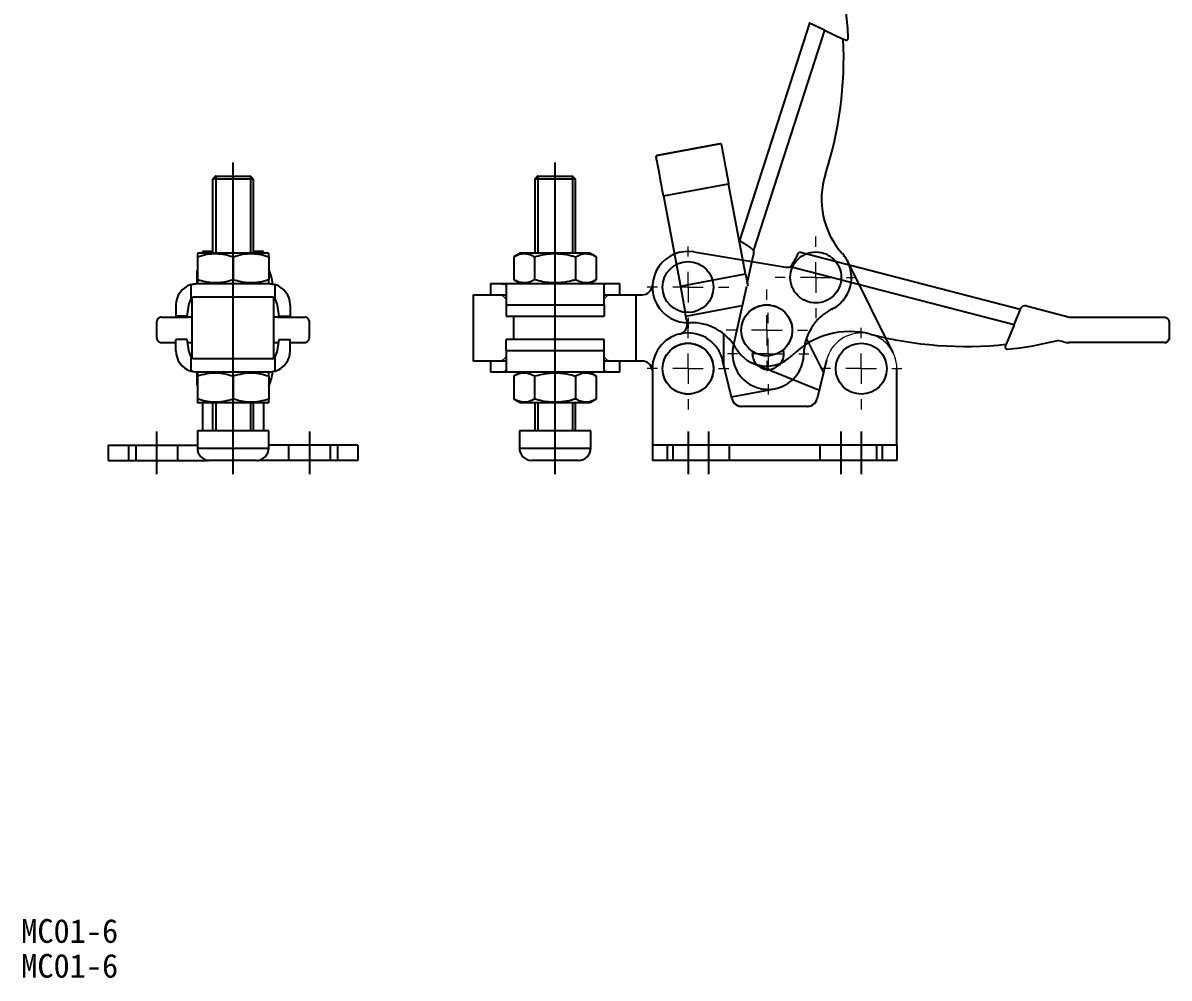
# Model space of a CAD drawing. Header units: millimetres. Extents: x 8 to 121, y 9 to 165.
# Drawn here: x 8 to 120.5, y 9.3 to 103 of the extents above; entities that cross this region are included whole.
import ezdxf
from ezdxf.lldxf.tags import DXFTag

# ---------------------------------------------------------------- set-up
doc = ezdxf.new("R2010")
doc.units = ezdxf.units.MM
for name, pattern in [('CENTER', [50.8, 31.75, -6.35, 6.35, -6.35]), ('DASHED', [19.05, 12.7, -6.35]), ('PHANTOM', [63.5, 31.75, -6.35, 6.35, -6.35, 6.35, -6.35])]:
    doc.linetypes.add(name, pattern=pattern)
doc.layers.add('CENTER', color=1, linetype='CENTER')
doc.styles.get("Standard").update_dxf_attribs({"font": 'MINGLIU.TTC'})
tags = doc.linetypes.add('HIDDEN', pattern=[1.905, 1.27, -0.635]).pattern_tags.tags
tags[6:7] = [DXFTag(74, 4), DXFTag(75, 0), DXFTag(340, '0'), DXFTag(46, 1.0), DXFTag(50, 0.0), DXFTag(44, 0.0), DXFTag(45, 0.0)]
tags[4:5] = [DXFTag(74, 4), DXFTag(75, 0), DXFTag(340, '0'), DXFTag(46, 1.0), DXFTag(50, 0.0), DXFTag(44, 0.0), DXFTag(45, 0.0)]

# ---------------------------------------------------------------- blocks, each defined once
blk = doc.blocks.new('SW_CENTERMARKSYMBOL_0')
at = {"color": 0, "linetype": 'Continuous', "lineweight": 0}
for p, q in [((0, 3), (0, 4)), ((0, 0), (0, 1.5)), ((-3, 0), (-4, 0)), ((0, 0), (-1.5, 0)), ((0, 0), (0, -1.5)), ((0, 0), (1.5, 0)), ((3, 0), (4, 0)), ((0, -3), (0, -4))]:
    blk.add_line(p, q, dxfattribs=at)
blk = doc.blocks.new('SW_CENTERMARKSYMBOL_1')
at = {"color": 0, "linetype": 'Continuous', "lineweight": 0}
for p, q in [((0, 3), (0, 4)), ((0, 0), (0, 1.5)), ((-3, 0), (-4, 0)), ((0, 0), (-1.5, 0)), ((0, 0), (0, -1.5)), ((0, 0), (1.5, 0)), ((3, 0), (4, 0)), ((0, -3), (0, -4))]:
    blk.add_line(p, q, dxfattribs=at)
blk = doc.blocks.new('SW_CENTERMARKSYMBOL_2')
at = {"color": 0, "linetype": 'Continuous', "lineweight": 0}
for p, q in [((0, 3), (0, 4)), ((0, 0), (0, 1.5)), ((-3, 0), (-4, 0)), ((0, 0), (-1.5, 0)), ((0, 0), (0, -1.5)), ((0, 0), (1.5, 0)), ((3, 0), (4, 0)), ((0, -3), (0, -4))]:
    blk.add_line(p, q, dxfattribs=at)
blk = doc.blocks.new('SW_CENTERMARKSYMBOL_3')
at = {"color": 0, "linetype": 'Continuous', "lineweight": 0}
for p, q in [((0, 3), (0, 4)), ((0, 0), (0, 1.5)), ((-3, 0), (-4, 0)), ((0, 0), (-1.5, 0)), ((0, 0), (0, -1.5)), ((0, 0), (1.5, 0)), ((3, 0), (4, 0)), ((0, -3), (0, -4))]:
    blk.add_line(p, q, dxfattribs=at)

msp = doc.modelspace()

# ---------------------------------------------------------------- linework, layer by layer
at = {"color": 3, "linetype": 'PHANTOM'}
for p, q in [((85.24, 102.95), (78.38, 81.62)), ((86.7, 102.27), (85.18, 102.98)), ((86.7, 102.27), (79.76, 80.67)), ((86.7, 102.27), (88.56, 101.4)), ((88.77, 101.3), (88.56, 101.4)), ((70.91, 86), (77.3, 87.2)), ((78.96, 78.35), (77.3, 87.2)), ((70.91, 86), (72.57, 77.16)), ((79.13, 77.4), (79.76, 80.22)), ((93.45, 70.62), (88.99, 79.57)), ((72.57, 77.16), (78.96, 78.35)), ((78.96, 78.35), (79.18, 77.17)), ((72.57, 77.16), (73.05, 74.57)), ((77.77, 71.29), (79.08, 77.15)), ((73.12, 74.21), (73.05, 74.57)), ((73.12, 74.21), (78.65, 75.24)), ((73.23, 73.61), (73.12, 74.21)), ((84.94, 72), (86.62, 68.64)), ((86.92, 69.88), (86.01, 66.12)), ((77.59, 66.3), (81.82, 67.09)), ((85.03, 65.36), (78.6, 65.36))]:
    msp.add_line(p, q, dxfattribs=at)
at = {"color": 3, "linetype": 'Continuous'}
for p, q in [((26.96, 87.96), (26.96, 80.35)), ((30.36, 87.96), (30.36, 80.35)), ((58.57, 87.96), (58.57, 80.41)), ((61.97, 87.96), (61.97, 80.41)), ((26.96, 65.76), (26.96, 62.96)), ((30.36, 65.76), (30.36, 62.96)), ((58.57, 65.71), (58.57, 62.96)), ((61.97, 65.71), (61.97, 62.96))]:
    msp.add_line(p, q, dxfattribs=at)
at = {"color": 7, "linetype": 'Continuous'}
for p, q in [((26.96, 87.96), (30.36, 87.96)), ((58.57, 87.96), (60.27, 87.96)), ((60.27, 87.96), (61.97, 87.96)), ((30.66, 87.66), (26.66, 87.66)), ((60.27, 87.66), (58.27, 87.66)), ((62.27, 87.66), (60.27, 87.66)), ((25.16, 80.04), (25.16, 77.78)), ((25.26, 80.41), (32.06, 80.41)), ((25.66, 80.56), (25.66, 80.41)), ((28.66, 80.04), (28.66, 77.78)), ((31.66, 80.41), (31.66, 80.56)), ((32.16, 80.04), (32.16, 77.78)), ((56.23, 80.04), (56.23, 77.78)), ((56.87, 80.41), (63.67, 80.41)), ((58.25, 80.04), (58.25, 77.78)), ((62.29, 80.04), (62.29, 77.78)), ((64.31, 80.04), (64.31, 77.78)), ((73.89, 80.51), (82.91, 79.02)), ((105.92, 74.85), (84.23, 80.48)), ((105.32, 73.35), (83.36, 79.05)), ((25.11, 78.51), (25.11, 77.81)), ((24.51, 77.3), (24.51, 75.84)), ((25.11, 77.47), (25.11, 77.41)), ((25.16, 77.41), (32.16, 77.41)), ((32.81, 75.84), (32.81, 77.3)), ((53.92, 77.41), (54.97, 77.41)), ((54.97, 77.41), (65.57, 77.41)), ((55.47, 77.3), (55.47, 75.31)), ((65.08, 75.31), (65.08, 77.3)), ((65.57, 77.41), (66.62, 77.41)), ((24.16, 74.21), (24.37, 75.47)), ((24.66, 70.1), (24.66, 76)), ((24.78, 76.12), (32.54, 76.12)), ((32.66, 70.11), (32.66, 76.01)), ((32.95, 75.47), (33.16, 74.21)), ((52.22, 76.31), (55.47, 76.31)), ((65.08, 76.31), (68.22, 76.31)), ((65.22, 76.31), (65.2, 76.31)), ((68.22, 69.81), (68.22, 76.31)), ((68.22, 76.31), (68.82, 76.31)), ((23.06, 75.31), (23.06, 74.21)), ((34.26, 75.31), (34.26, 74.21)), ((55.47, 75.31), (65.08, 75.31)), ((55.47, 75.31), (55.47, 74.21)), ((65.08, 75.31), (65.08, 74.21)), ((105.32, 73.35), (105.94, 74.91)), ((106.53, 75.21), (110.76, 74.11)), ((24.16, 74.21), (23.06, 74.21)), ((24.66, 74.12), (24.26, 74.12)), ((33.06, 74.12), (32.66, 74.12)), ((33.16, 74.21), (34.26, 74.21)), ((55.47, 74.21), (65.08, 74.21)), ((56.22, 71.91), (56.22, 74.21)), ((105.32, 73.35), (104.56, 71.45)), ((110.76, 74.11), (111.19, 74.11)), ((76.82, 69.48), (76.82, 72.47)), ((91.63, 72.3), (91.42, 72.39)), ((24.16, 71.91), (23.06, 71.91)), ((23.06, 70.81), (23.06, 71.91)), ((24.37, 70.64), (24.16, 71.91)), ((33.16, 71.91), (32.95, 70.64)), ((33.16, 71.91), (34.26, 71.91)), ((34.26, 70.81), (34.26, 71.91)), ((55.47, 70.81), (55.47, 71.91)), ((65.08, 71.91), (55.47, 71.91)), ((65.08, 70.81), (65.08, 71.91)), ((104.48, 71.23), (104.56, 71.45)), ((110.18, 71.68), (109.61, 71.83)), ((110.81, 71.61), (110.71, 71.61)), ((24.51, 70.28), (24.51, 68.81)), ((32.55, 70.01), (24.79, 70.01)), ((32.81, 68.81), (32.81, 70.28)), ((55.47, 69.81), (52.22, 69.81)), ((65.08, 70.81), (55.47, 70.81)), ((55.47, 70.81), (55.47, 68.81)), ((65.08, 68.81), (65.08, 70.81)), ((68.22, 69.81), (65.08, 69.81)), ((65.2, 69.81), (65.22, 69.81)), ((68.82, 69.81), (68.22, 69.81)), ((77.63, 66.12), (76.72, 69.88)), ((86.92, 69.88), (86.01, 66.12)), ((25.11, 68.71), (25.11, 68.65)), ((32.16, 68.71), (25.16, 68.71)), ((54.97, 68.71), (53.92, 68.71)), ((65.57, 68.71), (54.97, 68.71)), ((66.62, 68.71), (65.57, 68.71)), ((69.82, 69.06), (69.82, 61.56)), ((79.74, 69.57), (86.21, 66.95)), ((93.82, 61.56), (93.82, 69.06)), ((25.11, 68.3), (25.11, 67.61)), ((25.16, 68.34), (25.16, 66.08)), ((28.66, 68.34), (28.66, 66.08)), ((32.16, 68.34), (32.16, 66.08)), ((56.23, 68.34), (56.23, 66.08)), ((58.25, 68.34), (58.25, 66.08)), ((62.29, 68.34), (62.29, 66.08)), ((64.31, 68.34), (64.31, 66.08)), ((32.06, 65.71), (25.26, 65.71)), ((25.66, 65.71), (25.66, 62.96)), ((25.66, 65.71), (25.66, 65.36)), ((31.66, 65.71), (31.66, 62.96)), ((31.66, 65.71), (31.66, 65.36)), ((60.27, 65.71), (56.87, 65.71)), ((63.67, 65.71), (60.27, 65.71)), ((85.03, 65.36), (78.6, 65.36)), ((32.16, 62.96), (25.16, 62.96)), ((63.77, 62.96), (56.77, 62.96)), ((16.41, 61.56), (16.41, 60.06)), ((16.41, 61.56), (18.41, 61.56)), ((18.41, 61.56), (18.41, 60.06)), ((18.41, 61.56), (25.16, 61.56)), ((25.16, 61.26), (32.16, 61.26)), ((38.91, 61.56), (32.16, 61.56)), ((38.91, 61.56), (38.91, 60.06)), ((40.91, 61.56), (38.91, 61.56)), ((40.91, 61.56), (40.91, 60.06)), ((56.77, 61.26), (63.77, 61.26)), ((69.82, 61.56), (69.82, 60.06)), ((71.82, 61.56), (69.82, 61.56)), ((71.82, 61.56), (71.82, 60.06)), ((91.82, 61.56), (71.82, 61.56)), ((91.82, 61.56), (91.82, 60.06)), ((93.82, 61.56), (91.82, 61.56)), ((93.82, 61.56), (93.82, 60.06)), ((16.41, 60.06), (18.41, 60.06)), ((18.41, 60.06), (26.16, 60.06)), ((26.26, 60.06), (26.16, 60.06)), ((30.96, 60.06), (26.36, 60.06)), ((31.07, 60.06), (31.16, 60.06)), ((38.91, 60.06), (31.16, 60.06)), ((40.91, 60.06), (38.91, 60.06)), ((62.57, 60.06), (57.97, 60.06)), ((71.82, 60.06), (69.82, 60.06)), ((91.82, 60.06), (71.82, 60.06)), ((93.82, 60.06), (91.82, 60.06))]:
    msp.add_line(p, q, dxfattribs=at)
at = {"color": 7, "linetype": 'HIDDEN', "lineweight": 0}
for p, q in [((58.57, 87.96), (60.27, 87.96)), ((60.27, 87.96), (61.97, 87.96)), ((60.27, 87.66), (58.27, 87.66)), ((62.27, 87.66), (60.27, 87.66)), ((56.23, 80.04), (56.23, 77.78)), ((56.87, 80.41), (63.67, 80.41)), ((58.25, 80.04), (58.25, 77.78)), ((62.29, 80.04), (62.29, 77.78)), ((64.31, 80.04), (64.31, 77.78)), ((53.92, 77.41), (54.97, 77.41)), ((54.97, 77.41), (65.57, 77.41)), ((55.47, 77.3), (55.47, 75.31)), ((65.08, 75.31), (65.08, 77.3)), ((65.57, 77.41), (66.62, 77.41)), ((54.85, 76.31), (53.92, 76.31)), ((66.62, 76.31), (65.69, 76.31)), ((55.47, 75.31), (65.08, 75.31)), ((55.47, 75.31), (55.47, 74.21)), ((65.08, 75.31), (65.08, 74.21)), ((55.47, 74.21), (65.08, 74.21)), ((55.47, 70.81), (55.47, 71.91)), ((65.08, 71.91), (55.47, 71.91)), ((65.08, 70.81), (65.08, 71.91)), ((53.92, 69.81), (54.85, 69.81)), ((65.08, 70.81), (55.47, 70.81)), ((55.47, 70.81), (55.47, 68.81)), ((65.08, 68.81), (65.08, 70.81)), ((65.69, 69.81), (66.62, 69.81)), ((54.97, 68.71), (53.92, 68.71)), ((65.57, 68.71), (54.97, 68.71)), ((66.62, 68.71), (65.57, 68.71)), ((69.82, 69.06), (69.82, 61.56)), ((93.82, 61.56), (93.82, 69.06)), ((56.23, 68.34), (56.23, 66.08)), ((58.25, 68.34), (58.25, 66.08)), ((62.29, 68.34), (62.29, 66.08)), ((64.31, 68.34), (64.31, 66.08)), ((60.27, 65.71), (56.87, 65.71)), ((63.67, 65.71), (60.27, 65.71)), ((63.77, 62.96), (56.77, 62.96)), ((56.77, 61.26), (63.77, 61.26)), ((69.82, 61.56), (69.82, 60.06)), ((71.82, 61.56), (69.82, 61.56)), ((71.82, 61.56), (71.82, 60.06)), ((91.82, 61.56), (71.82, 61.56)), ((91.82, 61.56), (91.82, 60.06)), ((93.82, 61.56), (91.82, 61.56)), ((93.82, 61.56), (93.82, 60.06)), ((62.57, 60.06), (57.97, 60.06)), ((71.82, 60.06), (69.82, 60.06)), ((91.82, 60.06), (71.82, 60.06)), ((93.82, 60.06), (91.82, 60.06))]:
    msp.add_line(p, q, dxfattribs=at)
for p, q in [((25.11, 77.81), (25.11, 77.47)), ((21.63, 74.12), (24.26, 74.12)), ((33.06, 74.12), (35.7, 74.11)), ((21.63, 71.62), (21.66, 71.62)), ((21.66, 71.62), (23.07, 71.63)), ((35.66, 71.62), (34.28, 71.59)), ((35.66, 71.62), (35.7, 71.62)), ((25.11, 68.65), (25.11, 68.3))]:
    msp.add_line(p, q)
at = {"color": 3, "linetype": 'DASHED'}
for p, q in [((19.11, 61.56), (19.11, 60.06)), ((23.21, 61.56), (23.21, 60.06)), ((34.11, 61.56), (34.11, 60.06)), ((38.21, 61.56), (38.21, 60.06)), ((71.27, 61.56), (71.27, 60.06)), ((77.37, 61.56), (77.37, 60.06)), ((86.27, 61.56), (86.27, 60.06)), ((92.37, 61.56), (92.37, 60.06))]:
    msp.add_line(p, q, dxfattribs=at)
at = {"color": 3, "linetype": 'PHANTOM', "flags": 128}
for points in [[(76.57, 91.13), (76.57, 91.12), (76.58, 91.07), (76.6, 90.96), (76.63, 90.81), (76.66, 90.6), (76.71, 90.35), (76.77, 90.06), (76.83, 89.73), (76.9, 89.36), (76.97, 88.96), (77.05, 88.54), (77.13, 88.1), (77.22, 87.65), (77.3, 87.2)], [(70.91, 86), (70.83, 86.46), (70.74, 86.91), (70.66, 87.35), (70.58, 87.77), (70.51, 88.16), (70.44, 88.53), (70.38, 88.86), (70.32, 89.16), (70.28, 89.41), (70.24, 89.61), (70.21, 89.77), (70.19, 89.88), (70.18, 89.93), (70.18, 89.94)]]:
    msp.add_lwpolyline(points, dxfattribs=at)
at = {"color": 7, "linetype": 'Continuous', "flags": 128}
for points in [[(84.23, 80.48), (84.23, 80.48), (84.23, 80.48), (84.23, 80.48), (84.23, 80.48), (84.23, 80.48), (84.23, 80.48), (84.23, 80.48), (84.23, 80.48)], [(111.19, 74.11), (111.28, 74.11), (111.41, 74.11), (111.6, 74.11), (111.84, 74.11), (112.12, 74.11), (112.45, 74.11), (112.81, 74.11), (113.21, 74.11), (113.64, 74.11), (114.1, 74.11), (114.58, 74.12), (115.07, 74.12), (115.57, 74.12), (116.07, 74.12), (116.57, 74.12), (117.06, 74.12), (117.54, 74.12), (117.99, 74.12), (118.42, 74.12), (118.82, 74.12), (119.19, 74.12), (119.51, 74.12), (119.8, 74.12), (120.03, 74.12)], [(120.53, 73.5), (120.53, 73.06), (120.53, 72.69), (120.53, 72.39), (120.53, 72.15), (120.53, 71.99)], [(120.05, 71.62), (119.97, 71.62), (119.84, 71.62), (119.66, 71.62), (119.43, 71.62), (119.14, 71.62), (118.82, 71.62), (118.46, 71.62), (118.06, 71.62), (117.63, 71.62), (117.17, 71.62), (116.69, 71.62), (116.2, 71.62), (115.7, 71.62), (115.2, 71.62), (114.7, 71.62), (114.2, 71.61), (113.72, 71.61), (113.27, 71.61), (112.83, 71.61), (112.43, 71.61), (112.06, 71.61), (111.74, 71.61), (111.45, 71.61), (111.21, 71.61), (111.03, 71.61), (110.89, 71.61), (110.81, 71.61)], [(120.53, 71.99), (120.53, 71.94), (120.53, 71.9), (120.53, 71.89)]]:
    msp.add_lwpolyline(points, dxfattribs=at)
at = {"color": 3, "linetype": 'PHANTOM'}
for centre in [(85.86, 78.01), (81.05, 72.82), (73.32, 69.06)]:
    msp.add_circle(centre, 2.5, dxfattribs=at)
at = {"color": 7, "linetype": 'Continuous'}
for centre in [(73.32, 77.06), (81.05, 72.82), (73.32, 69.06), (90.32, 69.06)]:
    msp.add_circle(centre, 2.5, dxfattribs=at)
at = {"color": 3, "linetype": 'PHANTOM'}
for centre, radius, start, end in [((51.3, 99.56), 37.8, 2.9334, 10.5197), ((51.3, 99.56), 37.3, 342.1533, 2.8301), ((88.85, 101.49), 0.2, 244.991, 2.9334), ((94.42, 85.68), 8, 162.1533, 221.8398), ((78.19, 81.01), 0.64, 72.0612, 72.3198), ((78.79, 80.43), 1, 347.3822, 13.5852), ((85.86, 78.01), 3.5, 296.7391, 41.8398), ((89.68, 70.42), 5, 116.7391, 179.2459), ((72.25, 73.43), 1, 283.7762, 10.5915), ((81.18, 70.53), 3.5, 167.3822, 359.2459), ((81.18, 70.53), 1.55, 171.8562, 14.6705), ((78.6, 66.36), 1, 193.6467, 270), ((85.03, 66.36), 1, 270, 346.3896)]:
    msp.add_arc(centre, radius, start, end, dxfattribs=at)
at = {"color": 7, "linetype": 'Continuous'}
for centre, radius, start, end in [((73.32, 77.06), 3.5, 80.6465, 272.5102), ((28.64, 77.06), 3.92, 4.6618, 26.1014), ((83.07, 80.01), 1, 260.6465, 286.8495), ((25.66, 78.51), 0.55, 155.38, 180), ((25.16, 75.31), 2.1, 108.0305, 180), ((32.16, 75.31), 2.1, 0, 71.9695), ((68.82, 77.31), 1, 270, 356.8153), ((25.36, 75.31), 1, 147.9006, 170.5377), ((31.96, 75.31), 1, 9.4623, 32.0994), ((106.41, 74.73), 0.5, 75.45, 158.2554), ((73.69, 68.57), 5, 30.0035, 92.5102), ((73.32, 69.06), 3.5, 13.6467, 180), ((89.2, 64.7), 8, 75.4176, 135.1042), ((100.6, 108.54), 37.3, 255.4176, 276.0944), ((81.05, 72.82), 3.5, 210.0035, 315.1042), ((104.66, 71.16), 0.2, 158.2554, 276.1977), ((100.6, 108.54), 37.8, 276.1977, 283.784), ((110.71, 73.71), 2.1, 255.45, 270.05), ((115.52, 71.62), 4.81, 179.9791, 180.1147), ((120.05, 72.12), 0.498, 270.1589, 345.7308), ((120.09, 72.12), 0.5, 269.9593, 333.3582), ((25.16, 70.81), 2.1, 180, 251.9695), ((25.36, 70.81), 1, 189.4623, 212.0994), ((32.16, 70.81), 2.1, 288.0305, 0), ((31.96, 70.81), 1, 327.9006, 350.5377), ((68.82, 68.81), 1, 6.7589, 90), ((28.64, 69.06), 3.92, 333.8986, 355.3764), ((25.66, 67.61), 0.55, 180, 204.62), ((78.6, 66.36), 1, 193.6467, 270), ((85.03, 66.36), 1, 270, 346.3896), ((26.36, 61.26), 1.2, 180, 270), ((30.96, 61.26), 1.2, 270, 0), ((57.97, 61.26), 1.2, 180, 270), ((62.57, 61.26), 1.2, 270, 0)]:
    msp.add_arc(centre, radius, start, end, dxfattribs=at)
at = {"color": 7, "linetype": 'Continuous', "lineweight": 0}
msp.add_arc((90.32, 69.06), 3.5, 0, 166.3896, dxfattribs=at)
at = {"color": 7, "linetype": 'HIDDEN', "lineweight": 0}
for centre, start, end in [((57.97, 61.26), 180, 270), ((62.57, 61.26), 270, 0)]:
    msp.add_arc(centre, 1.2, start, end, dxfattribs=at)
at = {"color": 7, "linetype": 'Continuous'}
for centre, start_param, end_param in [((26.16, 71.62), 3.154683, 3.952817), ((26.16, 71.62), 4.264289, 4.372847), ((31.16, 71.62), 5.052521, 5.161105), ((31.16, 71.62), 5.472727, 6.271837)]:
    msp.add_ellipse(centre, major_axis=(4.5, 0), ratio=0.000902, start_param=start_param, end_param=end_param, dxfattribs=at)
at = {"color": 3, "linetype": 'PHANTOM'}
for points in [[(76.57, 91.13), (70.18, 89.94)], [(66.62, 76.31), (66.62, 77.41)], [(66.62, 68.71), (66.62, 69.81)]]:
    msp.add_open_spline(points, degree=1, dxfattribs=at)
at = {"color": 7, "linetype": 'Continuous'}
for points in [[(26.96, 87.96), (26.66, 87.66)], [(30.66, 87.66), (30.36, 87.96)], [(58.57, 87.96), (58.27, 87.66)], [(62.27, 87.66), (61.97, 87.96)], [(26.66, 87.66), (26.66, 80.41)], [(30.66, 80.41), (30.66, 87.66)], [(58.27, 87.66), (58.27, 80.41)], [(62.27, 80.41), (62.27, 87.66)], [(25.26, 80.41), (25.16, 80.35)], [(26.66, 80.56), (25.66, 80.56)], [(31.66, 80.56), (30.66, 80.56)], [(32.16, 80.35), (32.06, 80.41)], [(56.87, 80.41), (56.23, 80.04)], [(64.31, 80.04), (63.67, 80.41)], [(56.23, 77.78), (56.87, 77.41)], [(63.67, 77.41), (64.31, 77.78)], [(25.16, 77.46), (25.26, 77.41)], [(32.06, 77.41), (32.16, 77.46)], [(53.92, 77.41), (53.92, 76.31)], [(66.62, 76.31), (66.62, 77.41)], [(52.22, 76.31), (52.22, 69.81)], [(21.16, 73.62), (21.16, 72.12)], [(36.16, 72.12), (36.16, 73.62)], [(120.09, 71.62), (120.09, 71.62)], [(53.92, 69.81), (53.92, 68.71)], [(66.62, 68.71), (66.62, 69.81)], [(25.26, 68.71), (25.16, 68.65)], [(32.16, 68.65), (32.06, 68.71)], [(56.87, 68.71), (56.23, 68.34)], [(64.31, 68.34), (63.67, 68.71)], [(25.16, 65.76), (25.26, 65.71)], [(26.66, 65.71), (26.66, 62.96)], [(30.66, 62.96), (30.66, 65.71)], [(32.06, 65.71), (32.16, 65.76)], [(56.23, 66.08), (56.87, 65.71)], [(58.27, 65.71), (58.27, 62.96)], [(62.27, 62.96), (62.27, 65.71)], [(63.67, 65.71), (64.31, 66.08)], [(25.16, 62.96), (25.16, 61.26)], [(32.16, 61.26), (32.16, 62.96)], [(56.77, 62.96), (56.77, 61.26)], [(63.77, 61.26), (63.77, 62.96)]]:
    msp.add_open_spline(points, degree=1, dxfattribs=at)
at = {"color": 7, "linetype": 'HIDDEN', "lineweight": 0}
for points in [[(58.57, 87.96), (58.27, 87.66)], [(62.27, 87.66), (61.97, 87.96)], [(58.27, 87.66), (58.27, 80.41)], [(62.27, 80.41), (62.27, 87.66)], [(56.87, 80.41), (56.23, 80.04)], [(64.31, 80.04), (63.67, 80.41)], [(56.23, 77.78), (56.87, 77.41)], [(63.67, 77.41), (64.31, 77.78)], [(53.92, 77.41), (53.92, 76.31)], [(53.92, 69.81), (53.92, 68.71)], [(56.87, 68.71), (56.23, 68.34)], [(64.31, 68.34), (63.67, 68.71)], [(56.23, 66.08), (56.87, 65.71)], [(58.27, 65.71), (58.27, 62.96)], [(62.27, 62.96), (62.27, 65.71)], [(63.67, 65.71), (64.31, 66.08)], [(56.77, 62.96), (56.77, 61.26)], [(63.77, 61.26), (63.77, 62.96)]]:
    msp.add_open_spline(points, degree=1, dxfattribs=at)
at = {"color": 3, "linetype": 'PHANTOM'}
msp.add_open_spline([(79.76, 80.67), (79.63, 80.77), (79.43, 80.94), (79.15, 81.12), (78.94, 81.26), (78.73, 81.38), (78.55, 81.49), (78.42, 81.57), (78.4, 81.6), (78.39, 81.61)], degree=3, knots=[0, 0, 0, 0, 0.199906, 0.311929, 0.432216, 0.560998, 0.69846, 0.844753, 1, 1, 1, 1], dxfattribs=at)
at = {"color": 7, "linetype": 'Continuous'}
for points, knots in [([(25.16, 80.04), (25.47, 80.13), (26.08, 80.31), (26.99, 80.38), (27.86, 80.28), (28.39, 80.12), (28.66, 80.04)], [0, 0, 0, 0, 0.264593, 0.534922, 0.76533, 1, 1, 1, 1]), ([(25.16, 80.33), (25.16, 80.33), (25.16, 80.35), (25.16, 80.24), (25.16, 80.1), (25.16, 80.04)], [0, 0, 0, 0, 0.223312, 0.609396, 1, 1, 1, 1]), ([(28.66, 80.04), (28.97, 80.13), (29.58, 80.31), (30.49, 80.38), (31.36, 80.28), (31.89, 80.12), (32.16, 80.04)], [0, 0, 0, 0, 0.264593, 0.534922, 0.76533, 1, 1, 1, 1]), ([(32.16, 80.04), (32.16, 80.1), (32.16, 80.24), (32.16, 80.35), (32.16, 80.33), (32.16, 80.33)], [0, 0, 0, 0, 0.38644, 0.776671, 1, 1, 1, 1]), ([(56.23, 80.04), (56.41, 80.13), (56.76, 80.31), (57.29, 80.38), (57.79, 80.28), (58.1, 80.12), (58.25, 80.04)], [0, 0, 0, 0, 0.264593, 0.534922, 0.76533, 1, 1, 1, 1]), ([(58.25, 80.04), (58.51, 80.1), (59.02, 80.24), (59.89, 80.36), (60.86, 80.35), (61.69, 80.2), (62.16, 80.07), (62.29, 80.04)], [0, 0, 0, 0, 0.19323, 0.388354, 0.640658, 0.899777, 1, 1, 1, 1]), ([(62.29, 80.04), (62.47, 80.13), (62.82, 80.31), (63.35, 80.38), (63.85, 80.28), (64.16, 80.12), (64.31, 80.04)], [0, 0, 0, 0, 0.264593, 0.534922, 0.76533, 1, 1, 1, 1]), ([(83.36, 79.05), (83.46, 79.19), (83.61, 79.4), (83.78, 79.69), (83.91, 79.91), (84.02, 80.12), (84.11, 80.3), (84.19, 80.44), (84.21, 80.47), (84.23, 80.48)], [0, 0, 0, 0, 0.199906, 0.311929, 0.432216, 0.560998, 0.69846, 0.844753, 1, 1, 1, 1]), ([(25.16, 77.78), (25.16, 77.71), (25.16, 77.58), (25.16, 77.47), (25.16, 77.48), (25.16, 77.49)], [0, 0, 0, 0, 0.387047, 0.777905, 1, 1, 1, 1]), ([(28.66, 77.78), (28.36, 77.69), (27.74, 77.5), (26.83, 77.44), (25.96, 77.54), (25.43, 77.7), (25.16, 77.78)], [0, 0, 0, 0, 0.264593, 0.534922, 0.76533, 1, 1, 1, 1]), ([(32.16, 77.78), (31.86, 77.69), (31.24, 77.5), (30.33, 77.44), (29.46, 77.54), (28.93, 77.7), (28.66, 77.78)], [0, 0, 0, 0, 0.264593, 0.534922, 0.76533, 1, 1, 1, 1]), ([(32.16, 77.49), (32.16, 77.48), (32.16, 77.47), (32.16, 77.58), (32.16, 77.71), (32.16, 77.78)], [0, 0, 0, 0, 0.222076, 0.608767, 1, 1, 1, 1]), ([(58.25, 77.78), (58.08, 77.69), (57.72, 77.5), (57.2, 77.44), (56.69, 77.54), (56.39, 77.7), (56.23, 77.78)], [0, 0, 0, 0, 0.264593, 0.534922, 0.76533, 1, 1, 1, 1]), ([(62.29, 77.78), (62.16, 77.74), (61.7, 77.61), (60.87, 77.47), (59.9, 77.45), (59.02, 77.57), (58.51, 77.71), (58.25, 77.78)], [0, 0, 0, 0, 0.099436, 0.352206, 0.611026, 0.804377, 1, 1, 1, 1]), ([(64.31, 77.78), (64.14, 77.69), (63.78, 77.5), (63.26, 77.44), (62.76, 77.54), (62.45, 77.7), (62.29, 77.78)], [0, 0, 0, 0, 0.264592, 0.534922, 0.76533, 1, 1, 1, 1]), ([(24.51, 77.3), (24.61, 77.33), (24.82, 77.39), (25.05, 77.4), (25.16, 77.41)], [0, 0, 0, 0, 0.495498, 1, 1, 1, 1]), ([(32.16, 77.41), (32.27, 77.4), (32.5, 77.39), (32.71, 77.33), (32.81, 77.3)], [0, 0, 0, 0, 0.495169, 1, 1, 1, 1]), ([(54.97, 77.41), (55.05, 77.4), (55.21, 77.39), (55.38, 77.33), (55.47, 77.3)], [0, 0, 0, 0, 0.495169, 1, 1, 1, 1]), ([(65.57, 77.41), (65.49, 77.4), (65.34, 77.39), (65.16, 77.33), (65.08, 77.3)], [0, 0, 0, 0, 0.49517, 1, 1, 1, 1]), ([(24.51, 75.84), (24.58, 75.94), (24.66, 76.06), (24.78, 76.12), (24.78, 76.12)], [0, 0, 0, 0, 0.922134, 1, 1, 1, 1]), ([(32.53, 76.11), (32.59, 76.07), (32.7, 76), (32.78, 75.89), (32.81, 75.84)], [0, 0, 0, 0, 0.558989, 1, 1, 1, 1]), ([(21.63, 74.12), (21.62, 74.11), (21.62, 74.11), (21.59, 74.11), (21.53, 74.1), (21.45, 74.07), (21.35, 74.01), (21.25, 73.92), (21.19, 73.79), (21.16, 73.68), (21.16, 73.63), (21.16, 73.62)], [0, 0, 0, 0, 0.0166, 0.049951, 0.127401, 0.255745, 0.394869, 0.592018, 0.768208, 0.958464, 1, 1, 1, 1]), ([(36.16, 73.62), (36.16, 73.63), (36.16, 73.69), (36.14, 73.79), (36.08, 73.9), (36, 73.99), (35.92, 74.05), (35.85, 74.08), (35.78, 74.1), (35.73, 74.11), (35.71, 74.11), (35.7, 74.11), (35.7, 74.11)], [0, 0, 0, 0, 0.04356, 0.241317, 0.409015, 0.555884, 0.684819, 0.7959, 0.887623, 0.956191, 0.994171, 1, 1, 1, 1]), ([(120.03, 74.12), (120.03, 74.12), (120.08, 74.12), (120.17, 74.11), (120.31, 74.05), (120.43, 73.93), (120.52, 73.79), (120.53, 73.68), (120.53, 73.62)], [0, 0, 0, 0, 0.008583, 0.157756, 0.372688, 0.583101, 0.791516, 1, 1, 1, 1]), ([(120.53, 73.62), (120.53, 73.59), (120.53, 73.55), (120.53, 73.52), (120.53, 73.5)], [0, 0, 0, 0, 0.634793, 1, 1, 1, 1]), ([(21.16, 72.12), (21.16, 72.1), (21.16, 72.04), (21.19, 71.94), (21.25, 71.82), (21.32, 71.74), (21.4, 71.68), (21.48, 71.65), (21.54, 71.63), (21.59, 71.62), (21.62, 71.62), (21.62, 71.62), (21.63, 71.62)], [0, 0, 0, 0, 0.050779, 0.243845, 0.407831, 0.551553, 0.677673, 0.786197, 0.875584, 0.941973, 0.978233, 1, 1, 1, 1]), ([(35.7, 71.62), (35.71, 71.62), (35.71, 71.62), (35.76, 71.62), (35.83, 71.64), (35.93, 71.69), (36.02, 71.76), (36.11, 71.88), (36.15, 72), (36.16, 72.08), (36.16, 72.12)], [0, 0, 0, 0, 0.01094, 0.053427, 0.187781, 0.304767, 0.488531, 0.670069, 0.860129, 1, 1, 1, 1]), ([(110.71, 71.62), (110.74, 71.62), (110.77, 71.61), (110.81, 71.61), (110.81, 71.61)], [0, 0, 0, 0, 0.968369, 1, 1, 1, 1]), ([(120.09, 71.62), (120.09, 71.62), (120.09, 71.62), (120.07, 71.62), (120.05, 71.62)], [0, 0, 0, 0, 0.230026, 1, 1, 1, 1]), ([(24.79, 70.01), (24.73, 70.04), (24.62, 70.11), (24.55, 70.23), (24.51, 70.28)], [0, 0, 0, 0, 0.558989, 1, 1, 1, 1]), ([(32.81, 70.28), (32.74, 70.17), (32.66, 70.05), (32.55, 70), (32.54, 69.99)], [0, 0, 0, 0, 0.922133, 1, 1, 1, 1]), ([(25.16, 68.71), (25.05, 68.71), (24.82, 68.72), (24.62, 68.78), (24.51, 68.81)], [0, 0, 0, 0, 0.495168, 1, 1, 1, 1]), ([(25.16, 68.34), (25.47, 68.43), (26.08, 68.61), (26.99, 68.68), (27.86, 68.58), (28.39, 68.42), (28.66, 68.34)], [0, 0, 0, 0, 0.264593, 0.534922, 0.76533, 1, 1, 1, 1]), ([(25.16, 68.63), (25.16, 68.63), (25.16, 68.65), (25.16, 68.54), (25.16, 68.4), (25.16, 68.34)], [0, 0, 0, 0, 0.223312, 0.609396, 1, 1, 1, 1]), ([(28.66, 68.34), (28.97, 68.43), (29.58, 68.61), (30.49, 68.68), (31.36, 68.58), (31.89, 68.42), (32.16, 68.34)], [0, 0, 0, 0, 0.264593, 0.534922, 0.76533, 1, 1, 1, 1]), ([(32.81, 68.81), (32.71, 68.78), (32.5, 68.72), (32.28, 68.71), (32.16, 68.71)], [0, 0, 0, 0, 0.495498, 1, 1, 1, 1]), ([(32.16, 68.34), (32.16, 68.4), (32.16, 68.54), (32.16, 68.65), (32.16, 68.63), (32.16, 68.63)], [0, 0, 0, 0, 0.38644, 0.776671, 1, 1, 1, 1]), ([(55.47, 68.81), (55.38, 68.78), (55.21, 68.72), (55.05, 68.71), (54.97, 68.71)], [0, 0, 0, 0, 0.495498, 1, 1, 1, 1]), ([(56.23, 68.34), (56.41, 68.43), (56.76, 68.61), (57.29, 68.68), (57.79, 68.58), (58.1, 68.42), (58.25, 68.34)], [0, 0, 0, 0, 0.264593, 0.534922, 0.76533, 1, 1, 1, 1]), ([(58.25, 68.34), (58.51, 68.4), (59.02, 68.54), (59.89, 68.66), (60.86, 68.65), (61.69, 68.5), (62.16, 68.37), (62.29, 68.34)], [0, 0, 0, 0, 0.19323, 0.388354, 0.640658, 0.899777, 1, 1, 1, 1]), ([(62.29, 68.34), (62.47, 68.43), (62.82, 68.61), (63.35, 68.68), (63.85, 68.58), (64.16, 68.42), (64.31, 68.34)], [0, 0, 0, 0, 0.264593, 0.534922, 0.76533, 1, 1, 1, 1]), ([(65.57, 68.71), (65.49, 68.71), (65.34, 68.72), (65.16, 68.78), (65.08, 68.81)], [0, 0, 0, 0, 0.49517, 1, 1, 1, 1]), ([(25.16, 66.08), (25.16, 66.01), (25.16, 65.88), (25.16, 65.77), (25.16, 65.78), (25.16, 65.79)], [0, 0, 0, 0, 0.387047, 0.777905, 1, 1, 1, 1]), ([(28.66, 66.08), (28.36, 65.99), (27.74, 65.8), (26.83, 65.74), (25.96, 65.84), (25.43, 66), (25.16, 66.08)], [0, 0, 0, 0, 0.264593, 0.534922, 0.76533, 1, 1, 1, 1]), ([(32.16, 66.08), (31.86, 65.99), (31.24, 65.8), (30.33, 65.74), (29.46, 65.84), (28.93, 66), (28.66, 66.08)], [0, 0, 0, 0, 0.264593, 0.534922, 0.76533, 1, 1, 1, 1]), ([(32.16, 65.79), (32.16, 65.78), (32.16, 65.77), (32.16, 65.88), (32.16, 66.01), (32.16, 66.08)], [0, 0, 0, 0, 0.222076, 0.608767, 1, 1, 1, 1]), ([(58.25, 66.08), (58.08, 65.99), (57.72, 65.8), (57.2, 65.74), (56.69, 65.84), (56.39, 66), (56.23, 66.08)], [0, 0, 0, 0, 0.264593, 0.534922, 0.76533, 1, 1, 1, 1]), ([(62.29, 66.08), (62.16, 66.04), (61.7, 65.91), (60.87, 65.77), (59.9, 65.75), (59.02, 65.87), (58.51, 66.01), (58.25, 66.08)], [0, 0, 0, 0, 0.099436, 0.352206, 0.611026, 0.804377, 1, 1, 1, 1]), ([(64.31, 66.08), (64.14, 65.99), (63.78, 65.8), (63.26, 65.74), (62.76, 65.84), (62.45, 66), (62.29, 66.08)], [0, 0, 0, 0, 0.264592, 0.534922, 0.76533, 1, 1, 1, 1])]:
    msp.add_open_spline(points, degree=3, knots=knots, dxfattribs=at)
at = {"color": 7, "linetype": 'HIDDEN', "lineweight": 0}
for points, knots in [([(56.23, 80.04), (56.41, 80.13), (56.76, 80.31), (57.29, 80.38), (57.79, 80.28), (58.1, 80.12), (58.25, 80.04)], [0, 0, 0, 0, 0.264593, 0.534922, 0.76533, 1, 1, 1, 1]), ([(58.25, 80.04), (58.51, 80.1), (59.02, 80.24), (59.89, 80.36), (60.86, 80.35), (61.69, 80.2), (62.16, 80.07), (62.29, 80.04)], [0, 0, 0, 0, 0.19323, 0.388354, 0.640658, 0.899777, 1, 1, 1, 1]), ([(62.29, 80.04), (62.47, 80.13), (62.82, 80.31), (63.35, 80.38), (63.85, 80.28), (64.16, 80.12), (64.31, 80.04)], [0, 0, 0, 0, 0.264593, 0.534922, 0.76533, 1, 1, 1, 1]), ([(58.25, 77.78), (58.08, 77.69), (57.72, 77.5), (57.2, 77.44), (56.69, 77.54), (56.39, 77.7), (56.23, 77.78)], [0, 0, 0, 0, 0.264593, 0.534922, 0.76533, 1, 1, 1, 1]), ([(62.29, 77.78), (62.16, 77.74), (61.7, 77.61), (60.87, 77.47), (59.9, 77.45), (59.02, 77.57), (58.51, 77.71), (58.25, 77.78)], [0, 0, 0, 0, 0.099436, 0.352206, 0.611026, 0.804377, 1, 1, 1, 1]), ([(64.31, 77.78), (64.14, 77.69), (63.78, 77.5), (63.26, 77.44), (62.76, 77.54), (62.45, 77.7), (62.29, 77.78)], [0, 0, 0, 0, 0.264592, 0.534922, 0.76533, 1, 1, 1, 1]), ([(54.97, 77.41), (55.05, 77.4), (55.21, 77.39), (55.38, 77.33), (55.47, 77.3)], [0, 0, 0, 0, 0.495169, 1, 1, 1, 1]), ([(65.57, 77.41), (65.49, 77.4), (65.34, 77.39), (65.16, 77.33), (65.08, 77.3)], [0, 0, 0, 0, 0.49517, 1, 1, 1, 1]), ([(54.85, 76.31), (54.94, 76.29), (55.12, 76.25), (55.34, 76.05), (55.44, 75.89), (55.47, 75.84)], [0, 0, 0, 0, 0.43117, 0.831056, 1, 1, 1, 1]), ([(65.08, 75.84), (65.14, 75.93), (65.27, 76.13), (65.5, 76.28), (65.63, 76.3), (65.69, 76.31)], [0, 0, 0, 0, 0.352256, 0.702657, 1, 1, 1, 1]), ([(55.47, 70.28), (55.4, 70.18), (55.27, 69.99), (55.05, 69.84), (54.91, 69.82), (54.85, 69.81)], [0, 0, 0, 0, 0.352257, 0.702655, 1, 1, 1, 1]), ([(65.69, 69.81), (65.6, 69.83), (65.43, 69.86), (65.21, 70.06), (65.11, 70.23), (65.08, 70.28)], [0, 0, 0, 0, 0.431169, 0.831055, 1, 1, 1, 1]), ([(55.47, 68.81), (55.38, 68.78), (55.21, 68.72), (55.05, 68.71), (54.97, 68.71)], [0, 0, 0, 0, 0.495498, 1, 1, 1, 1]), ([(56.23, 68.34), (56.41, 68.43), (56.76, 68.61), (57.29, 68.68), (57.79, 68.58), (58.1, 68.42), (58.25, 68.34)], [0, 0, 0, 0, 0.264593, 0.534922, 0.76533, 1, 1, 1, 1]), ([(58.25, 68.34), (58.51, 68.4), (59.02, 68.54), (59.89, 68.66), (60.86, 68.65), (61.69, 68.5), (62.16, 68.37), (62.29, 68.34)], [0, 0, 0, 0, 0.19323, 0.388354, 0.640658, 0.899777, 1, 1, 1, 1]), ([(62.29, 68.34), (62.47, 68.43), (62.82, 68.61), (63.35, 68.68), (63.85, 68.58), (64.16, 68.42), (64.31, 68.34)], [0, 0, 0, 0, 0.264593, 0.534922, 0.76533, 1, 1, 1, 1]), ([(65.57, 68.71), (65.49, 68.71), (65.34, 68.72), (65.16, 68.78), (65.08, 68.81)], [0, 0, 0, 0, 0.49517, 1, 1, 1, 1]), ([(58.25, 66.08), (58.08, 65.99), (57.72, 65.8), (57.2, 65.74), (56.69, 65.84), (56.39, 66), (56.23, 66.08)], [0, 0, 0, 0, 0.264593, 0.534922, 0.76533, 1, 1, 1, 1]), ([(62.29, 66.08), (62.16, 66.04), (61.7, 65.91), (60.87, 65.77), (59.9, 65.75), (59.02, 65.87), (58.51, 66.01), (58.25, 66.08)], [0, 0, 0, 0, 0.099436, 0.352206, 0.611026, 0.804377, 1, 1, 1, 1]), ([(64.31, 66.08), (64.14, 65.99), (63.78, 65.8), (63.26, 65.74), (62.76, 65.84), (62.45, 66), (62.29, 66.08)], [0, 0, 0, 0, 0.264592, 0.534922, 0.76533, 1, 1, 1, 1])]:
    msp.add_open_spline(points, degree=3, knots=knots, dxfattribs=at)
at = {"layer": 'CENTER', "color": 1, "linetype": 'CENTER'}
for p, q in [((28.66, 58.72), (28.66, 89.29)), ((60.27, 58.72), (60.27, 89.29)), ((21.16, 62.89), (21.16, 58.72)), ((36.16, 62.89), (36.16, 58.72)), ((73.32, 62.89), (73.32, 58.72)), ((75.32, 62.89), (75.32, 58.72)), ((88.32, 62.89), (88.32, 58.72)), ((90.32, 62.89), (90.32, 58.72))]:
    msp.add_line(p, q, dxfattribs=at)

# ---------------------------------------------------------------- block references
for name, p in [('SW_CENTERMARKSYMBOL_0', (73.32, 77.06)), ('SW_CENTERMARKSYMBOL_3', (85.86, 78.01)), ('SW_CENTERMARKSYMBOL_2', (81.05, 72.82)), ('SW_CENTERMARKSYMBOL_3', (81.18, 70.53)), ('SW_CENTERMARKSYMBOL_1', (73.32, 69.06)), ('SW_CENTERMARKSYMBOL_3', (90.32, 69.06))]:
    msp.add_blockref(name, p, dxfattribs=at)

# ---------------------------------------------------------------- texts
at = {"color": 7, "linetype": 'Continuous', "char_height": 2.333, "width": 112.051, "attachment_point": 1}
for insert in [(7.87, 15.06), (7.87, 11.64)]:
    msp.add_mtext('MC01-6', dxfattribs=dict(at, insert=insert))

doc.saveas('drawing.dxf')
